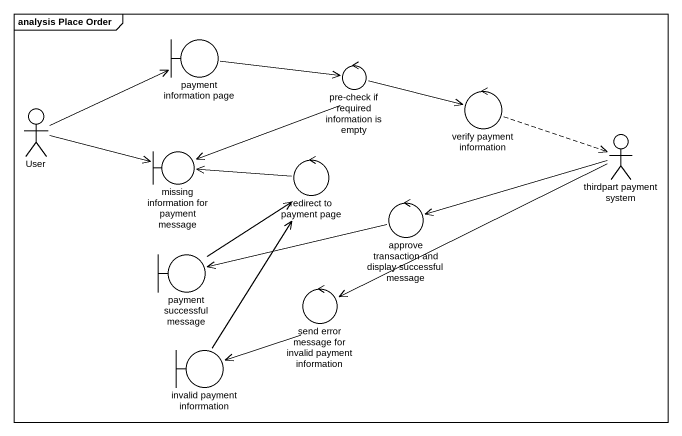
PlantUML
@startuml
mainframe analysis Place Order
boundary "payment information page" as payment_information_page
control "pre-check if required information is empty" as pre_check_if_required
control "verify payment information" as verify_payment_information
actor User
actor "thirdpart payment system" as thirdpart_payment_system
boundary "missing information for payment message" as missing_information_for
control "redirect to payment page" as redirect_to_payment_page
control "approve transaction and display successful message" as approve_transaction_and
boundary "payment successful message" as payment_successful_message
control "send error message for invalid payment information" as send_error_message_for
boundary "invalid payment inforrmation" as invalid_payment_inforrmation
payment_information_page -right-> pre_check_if_required
pre_check_if_required -right-> verify_payment_information
pre_check_if_required -left-> missing_information_for
verify_payment_information .right.> thirdpart_payment_system
User -right-> payment_information_page
User -right-> missing_information_for
thirdpart_payment_system -left-> approve_transaction_and
thirdpart_payment_system -left-> send_error_message_for
redirect_to_payment_page -left-> missing_information_for
approve_transaction_and -left-> payment_successful_message
payment_successful_message -up-> redirect_to_payment_page
send_error_message_for -left-> invalid_payment_inforrmation
invalid_payment_inforrmation -up-> redirect_to_payment_page
@enduml
